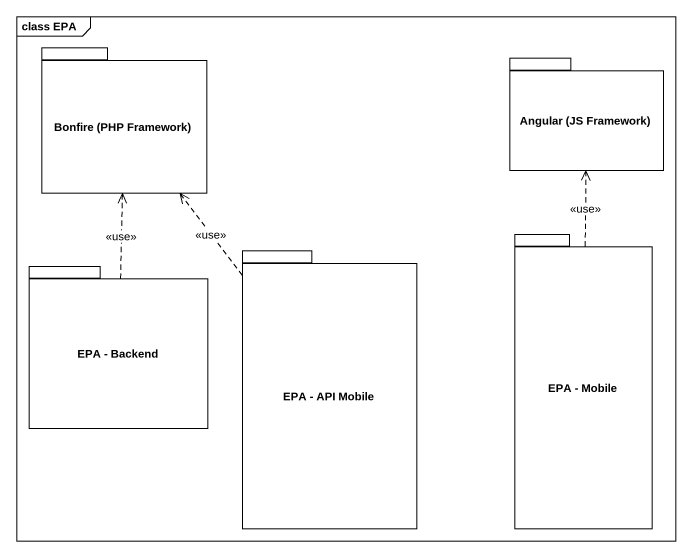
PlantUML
@startuml
mainframe class EPA
package "Bonfire (PHP Framework)" as Bonfire_PHP_Framework {
}
package "Angular (JS Framework)" as Angular_JS_Framework {
}
package "EPA - Backend" as EPA_Backend {
}
package "EPA - API Mobile" as EPA_API_Mobile {
}
package "EPA - Mobile" as EPA_Mobile {
}
EPA_Backend .up.> Bonfire_PHP_Framework : <<use>>
EPA_API_Mobile .up.> Bonfire_PHP_Framework : <<use>>
EPA_Mobile .up.> Angular_JS_Framework : <<use>>
@enduml
